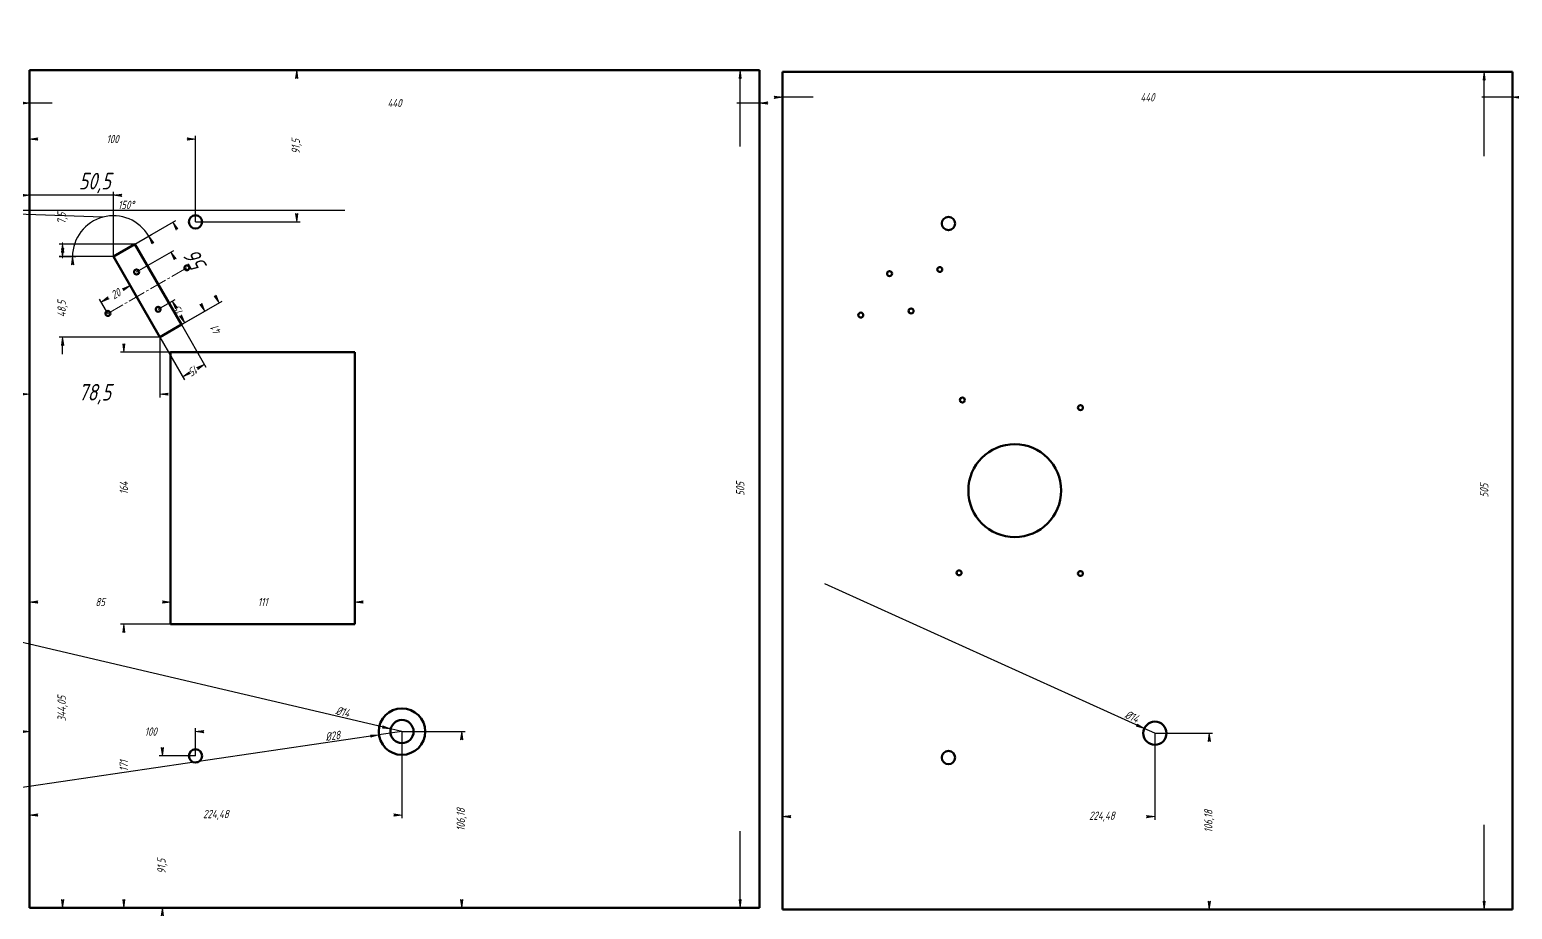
# Model space of a CAD drawing. Header units: millimetres. Extents: x -326 to 568, y 524 to 1470.
# Drawn here: x -326 to 568, y 940 to 1470 of the extents above; entities that cross this region are included whole.
import ezdxf

# ---------------------------------------------------------------- set-up
doc = ezdxf.new("R2010")
doc.units = ezdxf.units.MM
for name, pattern in [('K5LT_AXLED', [14.875, 10.375, -1.5, 1.5, -1.5]), ('K5LT_BASIC', [0]), ('K5LT_THIN', [0])]:
    doc.linetypes.add(name, pattern=pattern)
doc.layers.add('Системный слой', color=7, linetype='Continuous')
doc.styles.add('KDIMTEXTSTYLE', font='GOST_AU.SHX', dxfattribs={"width": 0.96, "oblique": 15, "height": 5})
doc.dimstyles.new('KDIMSTYLE (1.00)', dxfattribs={"dimtxt": 5, "dimasz": 1, "dimexe": 2, "dimexo": 0, "dimgap": 1, "dimtad": 1, "dimtxsty": 'KDIMTEXTSTYLE', "dimsah": 1, "dimcen": 0, "dimdle": 1, "dimadec": 0, "dimazin": 0, "dimtfac": 0.667, "dimtmove": 0, "dimatfit": 3, "dimfxl": 1, "dimtvp": 1, "dimtolj": 1, "dimtzin": 0, "dimarcsym": 0})

# ---------------------------------------------------------------- blocks, each defined once
blk = doc.blocks.new('KDIMARROW_01')
at = {"layer": 'Системный слой'}
blk.add_hatch(color=0, dxfattribs=at).paths.add_polyline_path([(0, 0), (-5, 0.658262491226197), (-4.5, 6e-16), (-5, -0.6582624912261956)])
at = {"layer": 'Системный слой', "color": 0, "linetype": 'K5LT_THIN', "lineweight": 18}
for p, q in [((-4.5, 6e-16), (-5, 0.658262491226197)), ((-5, 0.658262491226197), (0, 0)), ((0, 0), (-5, -0.6582624912261956)), ((-5, -0.6582624912261956), (-4.5, 6e-16)), ((0, 0), (-1, 0))]:
    blk.add_line(p, q, dxfattribs=at)
blk = doc.blocks.new('KDIMARROW_02')
at = {"layer": 'Системный слой'}
blk.add_hatch(color=0, dxfattribs=at).paths.add_polyline_path([(4.5, -6e-16), (5, 0.6582624912261956), (0, 0), (5, -0.658262491226197)])
at = {"layer": 'Системный слой', "color": 0, "linetype": 'K5LT_THIN', "lineweight": 18}
for p, q in [((0, 0), (-1, 0)), ((5, 0.6582624912261956), (0, 0)), ((0, 0), (5, -0.658262491226197)), ((0, 0), (7, -9e-16)), ((4.5, -6e-16), (5, 0.6582624912261956)), ((5, -0.658262491226197), (4.5, -6e-16))]:
    blk.add_line(p, q, dxfattribs=at)

msp = doc.modelspace()

# ---------------------------------------------------------------- linework, layer by layer
at = {"layer": 'Системный слой', "color": 150, "linetype": 'K5LT_BASIC', "lineweight": 60, "true_color": 0x0080ff}
for p, q in [((-326.0334660406671, 1445.658961869227), (-326.0334660406671, 940.6589618692267)), ((113.9665339593328, 1445.658961869227), (-326.0334660406671, 1445.658961869227)), ((113.9665339593329, 940.6589618692267), (113.9665339593328, 1445.658961869227)), ((127.9375028516395, 939.6589618692267), (127.9375028516394, 1444.658961869227)), ((127.9375028516394, 1444.658961869227), (567.9375028516395, 1444.658961869227)), ((567.9375028516395, 1444.658961869227), (567.9375028516395, 939.6589618692267)), ((-262.5599831889253, 1340.705205212288), (-275.5503642456919, 1333.205205212288)), ((-275.5503642456919, 1333.205205212288), (-247.5503642456919, 1284.70778260036)), ((-234.5599831889253, 1292.20778260036), (-262.5599831889253, 1340.705205212288)), ((-247.5503642456919, 1284.70778260036), (-234.5599831889253, 1292.20778260036)), ((-130.0334660406671, 1275.658961869227), (-241.0334660406671, 1275.658961869227)), ((-241.0334660406671, 1275.658961869227), (-241.0334660406671, 1111.658961869227)), ((-130.0334660406671, 1111.658961869227), (-130.0334660406671, 1275.658961869227)), ((-241.0334660406671, 1111.658961869227), (-130.0334660406671, 1111.658961869227)), ((-326.0334660406671, 940.6589618692267), (113.9665339593329, 940.6589618692267)), ((567.9375028516395, 939.6589618692267), (127.9375028516395, 939.6589618692267))]:
    msp.add_line(p, q, dxfattribs=at)
at = {"layer": 'Системный слой', "color": 30, "linetype": 'K5LT_AXLED', "lineweight": 18, "true_color": 0xff8000}
msp.add_line((-278.8708723213804, 1298.956493906324), (-231.2394751132366, 1326.456493906324), dxfattribs=at)
at = {"layer": 'Системный слой', "color": 150, "linetype": 'K5LT_BASIC', "lineweight": 60, "true_color": 0x0080ff}
for centre, radius in [((-226.0334660406671, 1354.158961869227), 4), ((227.9375028516395, 1353.158961869227), 4), ((-261.5551737173086, 1323.964824155522), 1.5), ((-231.2394751132366, 1326.456493906324), 1.5), ((192.415795174998, 1322.964824155522), 1.5), ((222.73149377907, 1325.456493906324), 1.5), ((-278.8708723213804, 1298.956493906324), 1.5), ((-248.5551737173086, 1301.448163657126), 1.5), ((175.1000965709262, 1297.956493906324), 1.5), ((205.415795174998, 1300.448163657126), 1.5), ((236.3365949775716, 1246.758961869227), 1.5), ((307.5365949775716, 1242.158961869227), 1.5), ((267.9365949775716, 1192.158961869227), 28), ((234.3365949775716, 1142.558961869227), 1.5), ((307.5365949775716, 1142.158961869227), 1.5), ((-101.5551737173085, 1046.836694944501), 14), ((-101.5551737173085, 1046.836694944501), 7), ((352.4157951749981, 1045.836694944501), 7), ((-226.0334660406671, 1032.158961869227), 4), ((227.9375028516395, 1031.158961869227), 4)]:
    msp.add_circle(centre, radius, dxfattribs=at)

# ---------------------------------------------------------------- dimensions: what is measured, and where the dimension line sits
at = {"layer": 'Системный слой', "color": 7}
for base, p1, p2, location, override in [((-326.0334660406671, 1425.824577084657), (113.9665339593328, 1445.658961869227), (-326.0334660406671, 1445.658961869227), (-106.0334660406672, 1425.824577084657), {"dimexo": 0, "dimpost": '\\H5.0;\\W0.965;\\Q15;\\Q15;\\H10.00;\\H5.0;\\W0.965;\\Q15;<>\\H5.0;\\W0.965;\\Q15;\\Q15;\\H10.00;', "dimblk1": 'KDIMARROW_01', "dimblk2": 'KDIMARROW_01', "dimse1": 0, "dimse2": 0, "dimclrt": 7, "dimtolj": 1}), ((-226.0334660406671, 1404.124333841316), (-326.0334660406671, 1445.658961869227), (-226.0334660406671, 1354.158961869227), (-276.0334660406671, 1404.124333841316), {"dimexo": 0, "dimpost": '\\H5.0;\\W0.965;\\Q15;\\Q15;\\H10.00;\\H5.0;\\W0.965;\\Q15;<>\\H5.0;\\W0.965;\\Q15;\\Q15;\\H10.00;', "dimblk1": 'KDIMARROW_01', "dimblk2": 'KDIMARROW_01', "dimse1": 0, "dimse2": 0, "dimclrt": 7, "dimtolj": 1}), ((127.9375028516394, 1429.299105632161), (567.9375028516395, 1444.658961869227), (127.9375028516394, 1444.658961869227), (347.9375028516395, 1429.299105632161), {"dimexo": 0, "dimpost": '\\H5.0;\\W0.965;\\Q15;\\Q15;\\H7.00;\\H5.0;\\W0.965;\\Q15;<>\\H5.0;\\W0.965;\\Q15;\\Q15;\\H7.00;', "dimblk1": 'KDIMARROW_01', "dimblk2": 'KDIMARROW_01', "dimse1": 0, "dimse2": 0, "dimclrt": 7, "dimtolj": 1}), ((-241.0334660406671, 1124.968165832942), (-326.0334660406671, 940.6589618692267), (-241.0334660406671, 1111.658961869227), (-283.5334660406671, 1124.968165832942), {"dimexo": 0, "dimpost": '\\H5.0;\\W0.965;\\Q15;\\Q15;\\H10.00;\\H5.0;\\W0.965;\\Q15;<>\\H5.0;\\W0.965;\\Q15;\\Q15;\\H10.00;', "dimblk1": 'KDIMARROW_01', "dimblk2": 'KDIMARROW_01', "dimse1": 0, "dimse2": 0, "dimclrt": 7, "dimtolj": 1}), ((-241.0334660406671, 1124.968165832942), (-130.0334660406671, 1111.658961869227), (-241.0334660406671, 1111.658961869227), (-185.5334660406671, 1124.968165832942), {"dimexo": 0, "dimpost": '\\H5.0;\\W0.965;\\Q15;\\Q15;\\H10.00;\\H5.0;\\W0.965;\\Q15;<>\\H5.0;\\W0.965;\\Q15;\\Q15;\\H10.00;', "dimblk1": 'KDIMARROW_01', "dimblk2": 'KDIMARROW_01', "dimse1": 0, "dimse2": 0, "dimclrt": 7, "dimtolj": 1}), ((-326.0334660406671, 1046.836694944501), (-226.0334660406671, 1032.158961869227), (-326.0334660406671, 940.6589618692267), (-253.0334660406671, 1046.836694944501), {"dimexo": 0, "dimpost": '\\H5.0;\\W0.965;\\Q15;\\Q15;\\H10.00;\\H5.0;\\W0.965;\\Q15;<>\\H5.0;\\W0.965;\\Q15;\\Q15;\\H10.00;', "dimblk1": 'KDIMARROW_01', "dimblk2": 'KDIMARROW_01', "dimse1": 0, "dimse2": 0, "dimclrt": 7, "dimtolj": 1}), ((-101.5551737173085, 996.5430055443065), (-326.0334660406671, 940.6589618692267), (-101.5551737173085, 1046.836694944501), (-213.7943198789878, 996.5430055443065), {"dimexo": 0, "dimpost": '\\H5.0;\\W0.965;\\Q15;\\Q15;\\H10.00;\\H5.0;\\W0.965;\\Q15;<>\\H5.0;\\W0.965;\\Q15;\\Q15;\\H10.00;', "dimblk1": 'KDIMARROW_01', "dimblk2": 'KDIMARROW_01', "dimse1": 0, "dimse2": 0, "dimclrt": 7, "dimtolj": 1}), ((352.4157951749981, 995.5430055443065), (127.9375028516395, 939.6589618692267), (352.4157951749981, 1045.836694944501), (320.4157951749981, 995.5430055443065), {"dimexo": 0, "dimpost": '\\H5.0;\\W0.965;\\Q15;\\Q15;\\H7.00;\\H5.0;\\W0.965;\\Q15;<>\\H5.0;\\W0.965;\\Q15;\\Q15;\\H7.00;', "dimblk1": 'KDIMARROW_01', "dimblk2": 'KDIMARROW_01', "dimse1": 0, "dimse2": 0, "dimclrt": 7, "dimtolj": 1})]:
    msp.add_linear_dim(base=base, p1=p1, p2=p2, location=location, dimstyle='KDIMSTYLE (1.00)', override=override, dxfattribs=at).render()
for base, p1, location, text, override in [((-326.0334660406671, 1370.182373004347), (-275.5503642456919, 1333.205205212288), (-286.7896019834335, 1377.577016690512), '\\H5.0;\\W0.965;\\Q15;\\Q15;\\H10.00;\\H5.0;\\W0.965;\\Q15;\\H5.0;\\W0.965;\\Q15;\\Q15;\\H10.00;50,5\\Q15;\\H5.00;\\H5.0;\\W0.965;\\Q15;\\Q15;\\H10.00;', {"dimexo": 0, "dimtoh": 1, "dimblk1": 'KDIMARROW_01', "dimblk2": 'KDIMARROW_01', "dimse1": 0, "dimse2": 0, "dimclrt": 7, "dimtmove": 1, "dimtolj": 1}), ((-326.0334660406671, 1250.297163207529), (-247.5503642456919, 1284.70778260036), (-286.7919151431795, 1250.297163207529), '\\H5.0;\\W0.965;\\Q15;\\Q15;\\H10.00;\\H5.0;\\W0.965;\\Q15;\\H5.0;\\W0.965;\\Q15;\\Q15;\\H10.00;78,5\\Q15;\\H5.00;\\H5.0;\\W0.965;\\Q15;\\Q15;\\H10.00;', {"dimexo": 0, "dimblk1": 'KDIMARROW_01', "dimblk2": 'KDIMARROW_01', "dimse1": 0, "dimse2": 0, "dimclrt": 7, "dimtolj": 1})]:
    msp.add_linear_dim(base=base, p1=p1, p2=(-326.0334660406671, 1445.658961869227), location=location, text=text, dimstyle='KDIMSTYLE (1.00)', override=override, dxfattribs=at).render()
for base, p1, p2, angle, location, override in [((-165.0257500999014, 1445.658961869227), (-226.0334660406671, 1354.158961869227), (-326.0334660406671, 1445.658961869227), 90, (-165.0257500999014, 1399.658961869227), {"dimexo": 0, "dimpost": '\\H5.0;\\W0.965;\\Q15;\\Q15;\\H10.00;\\H5.0;\\W0.965;\\Q15;<>\\H5.0;\\W0.965;\\Q15;\\Q15;\\H10.00;', "dimblk1": 'KDIMARROW_01', "dimblk2": 'KDIMARROW_01', "dimse1": 0, "dimse2": 0, "dimclrt": 7, "dimtolj": 1}), ((102.402072584889, 1445.658961869227), (113.9665339593329, 940.6589618692267), (113.9665339593328, 1445.658961869227), 90, (102.4020725848889, 1193.158961869227), {"dimexo": 0, "dimpost": '\\H5.0;\\W0.965;\\Q15;\\Q15;\\H10.00;\\H5.0;\\W0.965;\\Q15;<>\\H5.0;\\W0.965;\\Q15;\\Q15;\\H10.00;', "dimblk1": 'KDIMARROW_01', "dimblk2": 'KDIMARROW_01', "dimse1": 0, "dimse2": 0, "dimclrt": 7, "dimtolj": 1}), ((550.9307494936191, 1444.658961869227), (567.9375028516395, 939.6589618692267), (567.9375028516395, 1444.658961869227), 90, (550.930749493619, 1192.158961869227), {"dimexo": 0, "dimpost": '\\H5.0;\\W0.965;\\Q15;\\Q15;\\H7.00;\\H5.0;\\W0.965;\\Q15;<>\\H5.0;\\W0.965;\\Q15;\\Q15;\\H7.00;', "dimblk1": 'KDIMARROW_01', "dimblk2": 'KDIMARROW_01', "dimse1": 0, "dimse2": 0, "dimclrt": 7, "dimtolj": 1}), ((-306.1774164187503, 1333.205205212288), (-262.5599831889253, 1340.705205212288), (-275.5503642456919, 1333.205205212288), 90, (-306.1774164187503, 1356.297079716378), {"dimexo": 0, "dimpost": '\\H5.0;\\W0.965;\\Q15;\\Q15;\\H10.00;\\H5.0;\\W0.965;\\Q15;<>\\H5.0;\\W0.965;\\Q15;\\Q15;\\H10.00;', "dimblk1": 'KDIMARROW_02', "dimblk2": 'KDIMARROW_02', "dimse1": 0, "dimse2": 0, "dimclrt": 7, "dimtolj": 1}), ((-306.1774164187503, 1284.70778260036), (-275.5503642456919, 1333.205205212288), (-247.5503642456919, 1284.70778260036), 90, (-306.1774164187503, 1301.70778260036), {"dimexo": 0, "dimpost": '\\H5.0;\\W0.965;\\Q15;\\Q15;\\H10.00;\\H5.0;\\W0.965;\\Q15;<>\\H5.0;\\W0.965;\\Q15;\\Q15;\\H10.00;', "dimblk1": 'KDIMARROW_01', "dimblk2": 'KDIMARROW_01', "dimse1": 0, "dimse2": 0, "dimclrt": 7, "dimtolj": 1}), ((-240.8372632865465, 1335.926315319769), (-241.0551737173086, 1288.45778260036), (-261.5551737173086, 1323.964824155522), 119.99999999999999, (-213.4537217406786, 1288.496630071153), {"dimexo": 0, "dimpost": '\\H5.0;\\W0.965;\\Q15;\\Q15;\\H10.00;\\H5.0;\\W0.965;\\Q15;<>\\H5.0;\\W0.965;\\Q15;\\Q15;\\H10.00;', "dimblk1": 'KDIMARROW_01', "dimblk2": 'KDIMARROW_01', "dimse1": 0, "dimse2": 0, "dimclrt": 7, "dimtolj": 1}), ((-265.505491264614, 1315.806974853486), (-278.8708723213804, 1298.956493906324), (-261.5503642456919, 1308.956493906324), 30.000000000000462, (-274.1657453024582, 1310.806974853486), {"dimexo": 0, "dimpost": '\\H5.0;\\W0.965;\\Q15;\\Q15;\\H10.00;\\H5.0;\\W0.965;\\Q15;<>\\H5.0;\\W0.965;\\Q15;\\Q15;\\H10.00;', "dimblk1": 'KDIMARROW_01', "dimblk2": 'KDIMARROW_01', "dimse1": 0, "dimse2": 0, "dimclrt": 7, "dimtolj": 1}), ((-240.0331347195327, 1306.368365166537), (-241.0551737173086, 1288.45778260036), (-248.5551737173086, 1301.448163657126), 120.00000000000075, (-236.5331347195327, 1300.306187340046), {"dimexo": 0, "dimpost": '\\H5.0;\\W0.965;\\Q15;\\Q15;\\H10.00;\\H5.0;\\W0.965;\\Q15;<>\\H5.0;\\W0.965;\\Q15;\\Q15;\\H10.00;', "dimblk1": 'KDIMARROW_01', "dimblk2": 'KDIMARROW_01', "dimse1": 0, "dimse2": 0, "dimclrt": 7, "dimtolj": 1}), ((-233.7174742146902, 1260.748514251152), (-234.5599831889253, 1292.20778260036), (-247.5503642456919, 1284.70778260036), 209.99999999999994, (-226.7892709844147, 1264.748514251152), {"dimexo": 0, "dimpost": '\\H5.0;\\W0.965;\\Q15;\\Q15;\\H10.00;\\H5.0;\\W0.965;\\Q15;<>\\H5.0;\\W0.965;\\Q15;\\Q15;\\H10.00;', "dimblk1": 'KDIMARROW_01', "dimblk2": 'KDIMARROW_01', "dimse1": 0, "dimse2": 0, "dimclrt": 7, "dimtolj": 1}), ((-306.1774164187503, 1284.70778260036), (-326.0334660406671, 940.6589618692267), (-247.5503642456919, 1284.70778260036), 90, (-306.1774164187504, 1060.70778260036), {"dimexo": 0, "dimpost": '\\H5.0;\\W0.965;\\Q15;\\Q15;\\H10.00;\\H5.0;\\W0.965;\\Q15;<>\\H5.0;\\W0.965;\\Q15;\\Q15;\\H10.00;', "dimblk1": 'KDIMARROW_01', "dimblk2": 'KDIMARROW_01', "dimse1": 0, "dimse2": 0, "dimclrt": 7, "dimtolj": 1}), ((-269.2625654095611, 1111.658961869227), (-241.0334660406671, 1275.658961869227), (-241.0334660406671, 1111.658961869227), 90, (-269.2625654095611, 1193.658961869227), {"dimexo": 0, "dimpost": '\\H5.0;\\W0.965;\\Q15;\\Q15;\\H10.00;\\H5.0;\\W0.965;\\Q15;<>\\H5.0;\\W0.965;\\Q15;\\Q15;\\H10.00;', "dimblk1": 'KDIMARROW_01', "dimblk2": 'KDIMARROW_01', "dimse1": 0, "dimse2": 0, "dimclrt": 7, "dimtolj": 1}), ((-269.2625654095611, 1111.658961869227), (-326.0334660406671, 940.6589618692267), (-241.0334660406671, 1111.658961869227), 90, (-269.2625654095611, 1026.158961869227), {"dimexo": 0, "dimpost": '\\H5.0;\\W0.965;\\Q15;\\Q15;\\H10.00;\\H5.0;\\W0.965;\\Q15;<>\\H5.0;\\W0.965;\\Q15;\\Q15;\\H10.00;', "dimblk1": 'KDIMARROW_01', "dimblk2": 'KDIMARROW_01', "dimse1": 0, "dimse2": 0, "dimclrt": 7, "dimtolj": 1}), ((-65.53666278934881, 1046.836694944501), (-326.0334660406671, 940.6589618692267), (-101.5551737173085, 1046.836694944501), 90, (-65.53666278934881, 993.7478284068641), {"dimexo": 0, "dimpost": '\\H5.0;\\W0.965;\\Q15;\\Q15;\\H10.00;\\H5.0;\\W0.965;\\Q15;<>\\H5.0;\\W0.965;\\Q15;\\Q15;\\H10.00;', "dimblk1": 'KDIMARROW_01', "dimblk2": 'KDIMARROW_01', "dimse1": 0, "dimse2": 0, "dimclrt": 7, "dimtolj": 1}), ((385.1964364048325, 1045.836694944501), (127.9375028516395, 939.6589618692267), (352.4157951749981, 1045.836694944501), 90, (385.1964364048325, 992.7478284068641), {"dimexo": 0, "dimpost": '\\H5.0;\\W0.965;\\Q15;\\Q15;\\H7.00;\\H5.0;\\W0.965;\\Q15;<>\\H5.0;\\W0.965;\\Q15;\\Q15;\\H7.00;', "dimblk1": 'KDIMARROW_01', "dimblk2": 'KDIMARROW_01', "dimse1": 0, "dimse2": 0, "dimclrt": 7, "dimtolj": 1}), ((-245.9948206917201, 940.6589618692267), (-226.0334660406671, 1032.158961869227), (-326.0334660406671, 940.6589618692267), 90, (-245.9948206917201, 965.6589618692267), {"dimexo": 0, "dimpost": '\\H5.0;\\W0.965;\\Q15;\\Q15;\\H10.00;\\H5.0;\\W0.965;\\Q15;<>\\H5.0;\\W0.965;\\Q15;\\Q15;\\H10.00;', "dimblk1": 'KDIMARROW_01', "dimblk2": 'KDIMARROW_01', "dimse1": 0, "dimse2": 0, "dimclrt": 7, "dimtolj": 1})]:
    msp.add_linear_dim(base=base, p1=p1, p2=p2, angle=angle, location=location, dimstyle='KDIMSTYLE (1.00)', override=override, dxfattribs=at).render()
msp.add_angular_dim_2l(base=(-300.2029328557252, 1333.45173911624), line1=((-275.550364245692, 1333.205205212288), (-308.1774164187503, 1333.205205212288)), line2=((-275.550364245692, 1333.205205212288), (-262.5599831889253, 1340.705205212288)), location=(-267.9289243203018, 1364.413592084539), dimstyle='KDIMSTYLE (1.00)', override={"dimtih": 1, "dimtoh": 1, "dimpost": '\\H5.0;\\W0.965;\\Q15;\\Q15;\\H10.00;\\H5.0;\\W0.965;\\Q15;<>', "dimblk1": 'KDIMARROW_01', "dimblk2": 'KDIMARROW_01', "dimclrt": 7, "dimtmove": 1, "dimtolj": 1}, dxfattribs=at).render()
msp.add_linear_dim(base=(-239.711870656842, 1353.896569133161), p1=(-234.5599831889253, 1292.20778260036), p2=(-262.5599831889253, 1340.705205212288), angle=120.0000000000002, location=(-225.7118706568419, 1329.647857827197), text='\\H5.0;\\W0.965;\\Q15;\\H5.0;\\W0.965;\\Q15;\\Q15;\\H10.00;56\\Q15;\\H5.00;\\H5.0;\\W0.965;\\Q15;\\Q15;\\H10.00;', dimstyle='KDIMSTYLE (1.00)', override={"dimexo": 0, "dimblk1": 'KDIMARROW_01', "dimblk2": 'KDIMARROW_01', "dimse1": 0, "dimse2": 0, "dimclrt": 7, "dimtolj": 1}, dxfattribs=at).render()
for center, radius, location, override in [((-101.55517371730849, 1046.8366949445015), 7.000000000000103, (-138.1009512785512, 1055.398518595682), {"dimpost": '\\H5.0;\\W0.965;\\Q15;\\Q15;\\H10.00;\\H5.0;\\W0.965;\\Q15;<>\\H5.0;\\W0.965;\\Q15;\\Q15;\\H10.00;', "dimblk1": 'KDIMARROW_01', "dimblk2": 'KDIMARROW_01', "dimclrt": 7, "dimatfit": 2, "dimtolj": 1}), ((352.41579517499804, 1045.8366949445015), 7.000000000000044, (337.1170841579544, 1052.761497347824), {"dimpost": '\\H5.0;\\W0.965;\\Q15;\\Q15;\\H7.00;\\H5.0;\\W0.965;\\Q15;<>\\H5.0;\\W0.965;\\Q15;\\Q15;\\H7.00;', "dimblk1": 'KDIMARROW_01', "dimblk2": 'KDIMARROW_01', "dimclrt": 7, "dimatfit": 2, "dimtolj": 1}), ((-101.55517371730849, 1046.8366949445015), 13.999999999999941, (-142.8185643953959, 1040.761895881615), {"dimpost": '\\H5.0;\\W0.965;\\Q15;\\Q15;\\H10.00;\\H5.0;\\W0.965;\\Q15;<>\\H5.0;\\W0.965;\\Q15;\\Q15;\\H10.00;', "dimblk1": 'KDIMARROW_01', "dimblk2": 'KDIMARROW_01', "dimclrt": 7, "dimatfit": 2, "dimtolj": 1})]:
    msp.add_diameter_dim(center=center, radius=radius, location=location, dimstyle='KDIMSTYLE (1.00)', override=override, dxfattribs=at).render()

doc.saveas('drawing.dxf')
